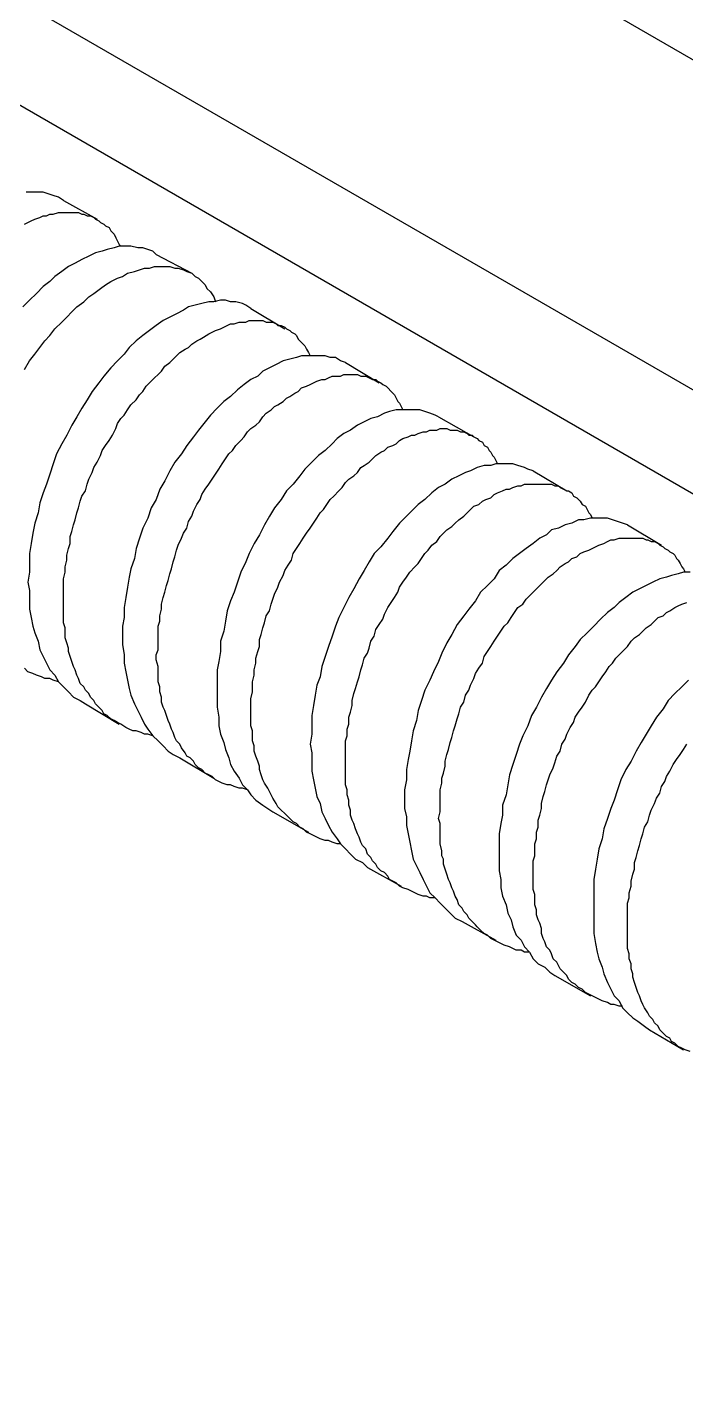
# Model space of a CAD drawing. Extents: x 23 to 317, y -101 to 289.
# Drawn here: x 136.5 to 142.35, y 45.34 to 57.37 of the extents above; entities that cross this region are included whole.
import ezdxf

# ---------------------------------------------------------------- set-up
doc = ezdxf.new("R2010")
doc.units = 0
doc.layers.get('0').update_dxf_attribs({"linetype": 'CONTINUOUS'})

msp = doc.modelspace()

# ---------------------------------------------------------------- linework, layer by layer
at = {"color": 7}
for points in [[(127.037483, 65.963548), (162.608863, 45.431208)], [(128.16316, 62.376392), (160.072338, 43.960323)], [(128.16316, 61.460842), (159.261851, 43.495044)], [(136.823365, 55.832459), (136.778338, 55.862477), (136.733311, 55.877486), (136.688284, 55.892495), (136.643257, 55.907504), (136.59823, 55.907504), (136.538194, 55.907504), (136.493166, 55.907504)], [(136.478157, 55.622333), (136.508176, 55.637342), (136.538194, 55.652351), (136.568212, 55.66736), (136.613239, 55.682369), (136.643257, 55.697378), (136.673275, 55.697378), (136.703293, 55.712387), (136.733311, 55.712387), (136.778338, 55.727396), (136.808356, 55.727396), (136.838374, 55.727396), (136.868392, 55.727396), (136.89841, 55.727396), (136.928428, 55.727396), (136.958446, 55.727396), (136.988464, 55.712387), (137.003473, 55.712387), (137.033491, 55.697378), (137.063509, 55.697378), (137.093527, 55.682369), (137.108536, 55.66736), (137.138554, 55.652351), (137.153563, 55.637342), (137.183581, 55.622333), (137.19859, 55.607324), (137.228609, 55.592315), (137.243618, 55.562297), (137.258627, 55.547288), (137.273636, 55.532279), (137.288645, 55.502261), (137.303654, 55.472242), (137.318663, 55.442224), (137.333672, 55.427215)], [(136.823365, 55.832459), (137.123545, 55.66736)], [(137.648861, 55.35217), (137.618843, 55.382188), (137.573816, 55.397197), (137.528789, 55.412206), (137.483762, 55.412206), (137.423726, 55.427215), (137.378699, 55.427215), (137.318663, 55.427215), (137.273636, 55.412206), (137.213599, 55.397197), (137.168572, 55.382188), (137.108536, 55.367179), (137.0485, 55.337161), (136.988464, 55.307143), (136.928428, 55.277125), (136.868392, 55.247107), (136.808356, 55.20208), (136.74832, 55.157053), (136.703293, 55.112026), (136.643257, 55.066999), (136.583221, 55.006963), (136.523185, 54.946927), (136.463148, 54.886891)], [(136.478157, 54.331557), (136.523185, 54.406602), (136.568212, 54.466638), (136.613239, 54.526674), (136.658266, 54.58671), (136.703293, 54.631737), (136.74832, 54.691773), (136.808356, 54.751809), (136.853383, 54.796837), (136.89841, 54.841864), (136.943437, 54.886891), (137.003473, 54.931918), (137.0485, 54.976945), (137.093527, 55.006963), (137.153563, 55.05199), (137.19859, 55.082008), (137.243618, 55.112026), (137.303654, 55.142044), (137.348681, 55.157053), (137.393708, 55.187071), (137.453744, 55.20208), (137.498771, 55.217089), (137.543798, 55.232098), (137.588825, 55.232098), (137.633852, 55.247107), (137.678879, 55.247107), (137.723906, 55.247107), (137.768933, 55.247107), (137.81396, 55.232098), (137.843978, 55.232098), (137.889005, 55.217089), (137.919023, 55.20208), (137.964051, 55.187071), (137.994069, 55.157053), (138.024087, 55.142044), (138.054105, 55.112026), (138.084123, 55.082008), (138.099132, 55.05199), (138.12915, 55.021972), (138.159168, 54.976945), (138.174177, 54.931918)], [(137.648861, 55.35217), (137.964051, 55.187071)], [(138.489366, 54.871882), (138.444339, 54.9019), (138.414321, 54.916909), (138.354285, 54.931918), (138.309258, 54.931918), (138.264231, 54.946927), (138.219204, 54.946927), (138.159168, 54.931918), (138.114141, 54.931918), (138.054105, 54.916909), (137.994069, 54.9019), (137.934032, 54.886891), (137.889005, 54.856873), (137.828969, 54.826855), (137.768933, 54.796837), (137.708897, 54.766819), (137.648861, 54.721791), (137.588825, 54.676764), (137.528789, 54.631737), (137.468753, 54.58671), (137.408717, 54.526674), (137.36369, 54.466638), (137.303654, 54.406602), (137.243618, 54.346566), (137.183581, 54.271521), (137.138554, 54.211485), (137.078518, 54.13644), (137.033491, 54.061395), (136.988464, 53.986349), (136.943437, 53.911304), (136.89841, 53.836259), (136.853383, 53.746205), (136.808356, 53.67116), (136.763329, 53.581106), (136.733311, 53.491052), (136.703293, 53.400998), (136.673275, 53.310943), (136.643257, 53.235898), (136.613239, 53.145844), (136.59823, 53.05579), (136.568212, 52.965736), (136.553203, 52.875682), (136.538194, 52.785628), (136.523185, 52.695574), (136.523185, 52.620529), (136.523185, 52.530474), (136.508176, 52.44042), (136.523185, 52.365375), (136.523185, 52.29033), (136.523185, 52.200276), (136.538194, 52.125231), (136.553203, 52.050186), (136.568212, 51.99015), (136.59823, 51.915105), (136.613239, 51.840059), (136.643257, 51.780023), (136.673275, 51.719987), (136.703293, 51.659951), (136.74832, 51.614924), (136.778338, 51.554888), (136.823365, 51.509861), (136.868392, 51.464834), (136.913419, 51.419807), (136.973455, 51.389789), (137.018482, 51.359771)], [(138.489366, 54.871882), (138.789547, 54.691773)], [(137.618843, 51.074599), (137.573816, 51.089608), (137.543798, 51.089608), (137.51378, 51.104617), (137.468753, 51.119626), (137.438735, 51.119626), (137.408717, 51.134635), (137.378699, 51.149644), (137.333672, 51.179663), (137.303654, 51.194672), (137.273636, 51.209681), (137.243618, 51.22469), (137.213599, 51.254708), (137.183581, 51.269717), (137.168572, 51.299735), (137.138554, 51.329753), (137.108536, 51.359771), (137.093527, 51.389789), (137.063509, 51.419807), (137.0485, 51.449825), (137.018482, 51.479843), (137.003473, 51.509861), (136.973455, 51.539879), (136.958446, 51.584906), (136.943437, 51.614924), (136.928428, 51.659951), (136.913419, 51.689969), (136.89841, 51.734996), (136.883401, 51.780023), (136.868392, 51.82505), (136.868392, 51.855068), (136.853383, 51.900096), (136.838374, 51.945123), (136.838374, 51.99015), (136.838374, 52.035177), (136.823365, 52.080204), (136.823365, 52.125231), (136.823365, 52.185267), (136.823365, 52.230294), (136.823365, 52.275321), (136.823365, 52.320348), (136.823365, 52.380384), (136.823365, 52.425411), (136.823365, 52.470438), (136.838374, 52.530474), (136.838374, 52.575501), (136.853383, 52.635538), (136.853383, 52.680565), (136.868392, 52.740601), (136.883401, 52.785628), (136.883401, 52.845664), (136.89841, 52.890691), (136.913419, 52.950727), (136.928428, 52.995754), (136.943437, 53.05579), (136.958446, 53.100817), (136.973455, 53.160853), (136.988464, 53.20588), (137.018482, 53.250907), (137.033491, 53.310943), (137.0485, 53.355971), (137.078518, 53.416007), (137.093527, 53.461034), (137.123545, 53.506061), (137.153563, 53.566097), (137.168572, 53.611124), (137.19859, 53.656151), (137.228609, 53.701178), (137.258627, 53.746205), (137.288645, 53.806241), (137.303654, 53.851268), (137.333672, 53.896295), (137.36369, 53.926313), (137.393708, 53.97134), (137.423726, 54.016367), (137.468753, 54.061395), (137.498771, 54.106422), (137.528789, 54.13644), (137.558807, 54.181467), (137.588825, 54.211485), (137.633852, 54.256512), (137.66387, 54.28653), (137.693888, 54.316548), (137.723906, 54.361575), (137.768933, 54.391593), (137.798951, 54.421611), (137.828969, 54.451629), (137.858987, 54.481647), (137.904014, 54.511665), (137.934032, 54.526674), (137.964051, 54.556692), (138.009078, 54.58671), (138.039096, 54.601719), (138.069114, 54.616728), (138.114141, 54.646746), (138.144159, 54.661755), (138.174177, 54.676764), (138.219204, 54.691773), (138.249222, 54.706782), (138.27924, 54.721791), (138.309258, 54.7368), (138.339276, 54.7368), (138.384303, 54.751809), (138.414321, 54.751809), (138.444339, 54.751809), (138.474357, 54.766819), (138.504375, 54.766819), (138.534393, 54.766819), (138.564411, 54.766819), (138.594429, 54.766819), (138.624447, 54.751809), (138.654466, 54.751809), (138.684484, 54.751809), (138.714502, 54.7368), (138.729511, 54.721791), (138.759529, 54.721791), (138.789547, 54.706782), (138.804556, 54.691773), (138.834574, 54.676764), (138.849583, 54.661755), (138.879601, 54.646746), (138.89461, 54.631737), (138.909619, 54.601719), (138.924628, 54.58671), (138.954646, 54.556692), (138.969655, 54.541683), (138.984664, 54.511665), (138.999673, 54.481647), (139.014682, 54.451629)], [(139.329871, 54.391593), (139.284844, 54.406602), (139.239817, 54.43662), (139.19479, 54.43662), (139.149763, 54.451629), (139.104736, 54.451629), (139.0447, 54.451629), (138.999673, 54.451629), (138.939637, 54.451629), (138.89461, 54.43662), (138.834574, 54.421611), (138.774538, 54.406602), (138.714502, 54.376584), (138.654466, 54.346566), (138.594429, 54.316548), (138.549402, 54.271521), (138.489366, 54.241503), (138.42933, 54.196476), (138.369294, 54.151449), (138.309258, 54.091413), (138.249222, 54.046386), (138.189186, 53.986349), (138.12915, 53.926313), (138.084123, 53.866277), (138.024087, 53.791232), (137.97906, 53.731196), (137.919023, 53.656151), (137.873996, 53.581106), (137.81396, 53.506061), (137.768933, 53.431016), (137.723906, 53.340962), (137.678879, 53.265916), (137.648861, 53.175862), (137.603834, 53.100817), (137.573816, 53.010763), (137.528789, 52.920709), (137.498771, 52.830655), (137.468753, 52.740601), (137.453744, 52.650547), (137.423726, 52.560492), (137.408717, 52.485447), (137.393708, 52.395393), (137.378699, 52.305339), (137.36369, 52.215285), (137.36369, 52.125231), (137.348681, 52.050186), (137.348681, 51.960132), (137.348681, 51.885087), (137.36369, 51.795032), (137.36369, 51.719987), (137.378699, 51.644942), (137.393708, 51.569897), (137.408717, 51.494852), (137.423726, 51.434816), (137.453744, 51.359771), (137.483762, 51.299735), (137.51378, 51.239699), (137.543798, 51.179663), (137.573816, 51.134635), (137.618843, 51.074599), (137.66387, 51.029572), (137.708897, 50.984545), (137.753924, 50.939518), (137.798951, 50.9095), (137.858987, 50.879482)], [(139.329871, 54.391593), (139.630052, 54.211485)], [(138.459348, 50.594311), (138.414321, 50.60932), (138.384303, 50.60932), (138.339276, 50.624329), (138.309258, 50.639338), (138.27924, 50.639338), (138.234213, 50.654347), (138.204195, 50.669356), (138.174177, 50.684365), (138.144159, 50.714383), (138.114141, 50.729392), (138.084123, 50.744401), (138.054105, 50.774419), (138.024087, 50.789428), (137.994069, 50.819446), (137.97906, 50.849464), (137.949042, 50.879482), (137.919023, 50.894491), (137.904014, 50.924509), (137.873996, 50.969536), (137.858987, 50.999554), (137.828969, 51.029572), (137.81396, 51.05959), (137.798951, 51.104617), (137.783942, 51.134635), (137.768933, 51.179663), (137.753924, 51.209681), (137.738915, 51.254708), (137.723906, 51.299735), (137.708897, 51.329753), (137.693888, 51.37478), (137.693888, 51.419807), (137.678879, 51.464834), (137.678879, 51.509861), (137.66387, 51.554888), (137.66387, 51.599915), (137.66387, 51.644942), (137.66387, 51.689969), (137.648861, 51.750005), (137.648861, 51.795032), (137.66387, 51.840059), (137.66387, 51.885087), (137.66387, 51.945123), (137.66387, 51.99015), (137.66387, 52.050186), (137.678879, 52.095213), (137.678879, 52.14024), (137.693888, 52.200276), (137.693888, 52.245303), (137.708897, 52.305339), (137.723906, 52.350366), (137.738915, 52.410402), (137.753924, 52.455429), (137.768933, 52.515465), (137.783942, 52.560492), (137.798951, 52.620529), (137.81396, 52.665556), (137.828969, 52.725592), (137.843978, 52.770619), (137.873996, 52.830655), (137.889005, 52.875682), (137.919023, 52.920709), (137.934032, 52.980745), (137.964051, 53.025772), (137.97906, 53.070799), (138.009078, 53.130835), (138.039096, 53.175862), (138.054105, 53.220889), (138.084123, 53.265916), (138.114141, 53.310943), (138.144159, 53.355971), (138.174177, 53.400998), (138.204195, 53.446025), (138.234213, 53.491052), (138.264231, 53.536079), (138.294249, 53.581106), (138.324267, 53.611124), (138.354285, 53.656151), (138.399312, 53.701178), (138.42933, 53.731196), (138.459348, 53.776223), (138.489366, 53.806241), (138.534393, 53.836259), (138.564411, 53.866277), (138.594429, 53.911304), (138.624447, 53.941322), (138.669475, 53.97134), (138.699493, 54.001358), (138.729511, 54.016367), (138.774538, 54.046386), (138.804556, 54.076404), (138.834574, 54.091413), (138.879601, 54.121431), (138.909619, 54.13644), (138.939637, 54.166458), (138.984664, 54.181467), (139.014682, 54.196476), (139.0447, 54.211485), (139.074718, 54.226494), (139.119745, 54.241503), (139.149763, 54.241503), (139.179781, 54.256512), (139.209799, 54.271521), (139.239817, 54.271521), (139.284844, 54.271521), (139.314862, 54.28653), (139.34488, 54.28653), (139.374899, 54.28653), (139.404917, 54.28653), (139.434935, 54.28653), (139.464953, 54.271521), (139.494971, 54.271521), (139.50998, 54.271521), (139.539998, 54.256512), (139.570016, 54.241503), (139.600034, 54.241503), (139.615043, 54.226494), (139.645061, 54.211485), (139.66007, 54.196476), (139.690088, 54.181467), (139.705097, 54.166458), (139.735115, 54.13644), (139.750124, 54.121431), (139.765133, 54.106422), (139.780142, 54.076404), (139.795151, 54.046386), (139.81016, 54.031376), (139.825169, 54.001358), (139.840178, 53.97134)], [(140.155368, 53.911304), (140.12535, 53.926313), (140.080322, 53.941322), (140.035295, 53.956331), (139.990268, 53.97134), (139.930232, 53.97134), (139.885205, 53.97134), (139.840178, 53.97134), (139.780142, 53.97134), (139.720106, 53.956331), (139.675079, 53.941322), (139.615043, 53.911304), (139.555007, 53.896295), (139.494971, 53.866277), (139.434935, 53.836259), (139.374899, 53.791232), (139.314862, 53.761214), (139.254826, 53.716187), (139.209799, 53.67116), (139.149763, 53.611124), (139.089727, 53.566097), (139.029691, 53.506061), (138.969655, 53.446025), (138.924628, 53.385989), (138.864592, 53.310943), (138.804556, 53.250907), (138.759529, 53.175862), (138.699493, 53.100817), (138.654466, 53.025772), (138.609438, 52.950727), (138.564411, 52.860673), (138.519384, 52.785628), (138.474357, 52.695574), (138.444339, 52.620529), (138.399312, 52.530474), (138.369294, 52.44042), (138.339276, 52.350366), (138.309258, 52.275321), (138.27924, 52.185267), (138.264231, 52.095213), (138.249222, 52.005159), (138.219204, 51.915105), (138.219204, 51.82505), (138.204195, 51.734996), (138.189186, 51.659951), (138.189186, 51.569897), (138.189186, 51.479843), (138.189186, 51.404798), (138.189186, 51.329753), (138.204195, 51.239699), (138.204195, 51.164654), (138.219204, 51.089608), (138.249222, 51.014563), (138.264231, 50.954527), (138.294249, 50.879482), (138.309258, 50.819446), (138.339276, 50.75941), (138.384303, 50.699374), (138.414321, 50.639338), (138.459348, 50.594311), (138.489366, 50.549284), (138.534393, 50.504257), (138.594429, 50.45923), (138.639456, 50.429211), (138.684484, 50.399193)], [(140.155368, 53.911304), (140.470557, 53.731196)], [(139.284844, 50.114022), (139.254826, 50.114022), (139.209799, 50.129031), (139.179781, 50.14404), (139.149763, 50.14404), (139.104736, 50.159049), (139.074718, 50.174058), (139.0447, 50.189067), (139.014682, 50.204076), (138.984664, 50.219085), (138.954646, 50.249103), (138.924628, 50.264112), (138.89461, 50.29413), (138.864592, 50.309139), (138.834574, 50.339157), (138.804556, 50.369175), (138.789547, 50.384184), (138.759529, 50.414202), (138.729511, 50.444221), (138.714502, 50.474239), (138.684484, 50.519266), (138.669475, 50.549284), (138.654466, 50.579302), (138.639456, 50.60932), (138.609438, 50.654347), (138.594429, 50.684365), (138.57942, 50.729392), (138.564411, 50.774419), (138.564411, 50.804437), (138.549402, 50.849464), (138.534393, 50.894491), (138.519384, 50.939518), (138.519384, 50.984545), (138.504375, 51.029572), (138.504375, 51.074599), (138.504375, 51.119626), (138.489366, 51.164654), (138.489366, 51.209681), (138.489366, 51.254708), (138.489366, 51.314744), (138.489366, 51.359771), (138.489366, 51.404798), (138.504375, 51.464834), (138.504375, 51.509861), (138.504375, 51.554888), (138.519384, 51.614924), (138.519384, 51.659951), (138.534393, 51.719987), (138.534393, 51.765014), (138.549402, 51.82505), (138.564411, 51.870077), (138.564411, 51.930114), (138.57942, 51.975141), (138.594429, 52.035177), (138.609438, 52.080204), (138.624447, 52.14024), (138.654466, 52.185267), (138.669475, 52.245303), (138.684484, 52.29033), (138.699493, 52.335357), (138.729511, 52.395393), (138.74452, 52.44042), (138.774538, 52.500456), (138.789547, 52.545483), (138.819565, 52.59051), (138.849583, 52.635538), (138.864592, 52.695574), (138.89461, 52.740601), (138.924628, 52.785628), (138.954646, 52.830655), (138.984664, 52.875682), (139.014682, 52.920709), (139.0447, 52.965736), (139.074718, 53.010763), (139.104736, 53.05579), (139.134754, 53.085808), (139.164772, 53.130835), (139.19479, 53.175862), (139.224808, 53.20588), (139.269835, 53.250907), (139.299853, 53.280925), (139.329871, 53.325953), (139.359889, 53.355971), (139.404917, 53.385989), (139.434935, 53.416007), (139.464953, 53.461034), (139.494971, 53.476043), (139.539998, 53.506061), (139.570016, 53.536079), (139.600034, 53.566097), (139.645061, 53.596115), (139.675079, 53.611124), (139.705097, 53.641142), (139.750124, 53.656151), (139.780142, 53.67116), (139.81016, 53.701178), (139.840178, 53.716187), (139.885205, 53.731196), (139.915223, 53.746205), (139.945241, 53.746205), (139.975259, 53.761214), (140.020286, 53.776223), (140.050304, 53.776223), (140.080322, 53.791232), (140.110341, 53.791232), (140.140359, 53.791232), (140.170377, 53.806241), (140.200395, 53.806241), (140.230413, 53.806241), (140.260431, 53.791232), (140.290449, 53.791232), (140.320467, 53.791232), (140.350485, 53.776223), (140.380503, 53.776223), (140.410521, 53.761214), (140.42553, 53.746205), (140.455548, 53.746205), (140.470557, 53.731196), (140.500575, 53.716187), (140.515584, 53.701178), (140.545602, 53.686169), (140.560611, 53.656151), (140.590629, 53.641142), (140.605638, 53.611124), (140.620647, 53.596115), (140.635656, 53.566097), (140.650665, 53.551088), (140.665674, 53.52107), (140.680683, 53.491052)], [(140.995873, 53.431016), (140.950846, 53.446025), (140.920828, 53.461034), (140.860792, 53.476043), (140.815765, 53.491052), (140.770737, 53.491052), (140.72571, 53.491052), (140.665674, 53.491052), (140.620647, 53.476043), (140.560611, 53.476043), (140.500575, 53.461034), (140.440539, 53.431016), (140.395512, 53.416007), (140.335476, 53.385989), (140.27544, 53.355971), (140.215404, 53.310943), (140.155368, 53.280925), (140.095332, 53.235898), (140.035295, 53.175862), (139.975259, 53.130835), (139.930232, 53.085808), (139.870196, 53.025772), (139.81016, 52.965736), (139.750124, 52.890691), (139.705097, 52.830655), (139.645061, 52.75561), (139.585025, 52.695574), (139.539998, 52.620529), (139.494971, 52.545483), (139.449944, 52.470438), (139.404917, 52.380384), (139.359889, 52.305339), (139.314862, 52.215285), (139.269835, 52.125231), (139.239817, 52.050186), (139.209799, 51.960132), (139.179781, 51.870077), (139.149763, 51.780023), (139.119745, 51.689969), (139.104736, 51.599915), (139.074718, 51.52487), (139.059709, 51.434816), (139.0447, 51.344762), (139.029691, 51.254708), (139.029691, 51.164654), (139.029691, 51.089608), (139.014682, 50.999554), (139.029691, 50.924509), (139.029691, 50.834455), (139.029691, 50.75941), (139.0447, 50.684365), (139.059709, 50.60932), (139.074718, 50.534275), (139.104736, 50.474239), (139.119745, 50.399193), (139.149763, 50.339157), (139.179781, 50.279121), (139.209799, 50.219085), (139.254826, 50.159049), (139.284844, 50.114022), (139.329871, 50.068995), (139.374899, 50.023968), (139.419926, 49.978941), (139.479962, 49.948923), (139.524989, 49.903896)], [(140.995873, 53.431016), (141.296053, 53.250907)], [(140.12535, 49.633733), (140.080322, 49.633733), (140.050304, 49.648742), (140.020286, 49.648742), (139.975259, 49.663751), (139.945241, 49.67876), (139.915223, 49.693769), (139.885205, 49.708778), (139.840178, 49.723788), (139.81016, 49.738797), (139.780142, 49.768815), (139.750124, 49.783824), (139.720106, 49.798833), (139.705097, 49.828851), (139.675079, 49.858869), (139.645061, 49.873878), (139.615043, 49.903896), (139.600034, 49.933914), (139.570016, 49.963932), (139.555007, 49.99395), (139.524989, 50.023968), (139.50998, 50.068995), (139.479962, 50.099013), (139.464953, 50.129031), (139.449944, 50.174058), (139.434935, 50.204076), (139.419926, 50.249103), (139.404917, 50.29413), (139.389908, 50.324148), (139.374899, 50.369175), (139.374899, 50.414202), (139.359889, 50.45923), (139.359889, 50.504257), (139.34488, 50.549284), (139.34488, 50.594311), (139.329871, 50.639338), (139.329871, 50.684365), (139.329871, 50.729392), (139.329871, 50.774419), (139.329871, 50.834455), (139.329871, 50.879482), (139.329871, 50.924509), (139.329871, 50.984545), (139.329871, 51.029572), (139.34488, 51.074599), (139.34488, 51.134635), (139.359889, 51.179663), (139.359889, 51.239699), (139.374899, 51.284726), (139.389908, 51.344762), (139.389908, 51.389789), (139.404917, 51.449825), (139.419926, 51.494852), (139.434935, 51.554888), (139.449944, 51.599915), (139.464953, 51.659951), (139.479962, 51.704978), (139.494971, 51.765014), (139.524989, 51.810041), (139.539998, 51.855068), (139.555007, 51.915105), (139.585025, 51.960132), (139.600034, 52.020168), (139.630052, 52.065195), (139.66007, 52.110222), (139.675079, 52.155249), (139.705097, 52.215285), (139.735115, 52.260312), (139.765133, 52.305339), (139.795151, 52.350366), (139.81016, 52.395393), (139.840178, 52.44042), (139.870196, 52.485447), (139.900214, 52.530474), (139.945241, 52.575501), (139.975259, 52.60552), (140.005277, 52.650547), (140.035295, 52.695574), (140.065313, 52.725592), (140.095332, 52.770619), (140.140359, 52.800637), (140.170377, 52.845664), (140.200395, 52.875682), (140.230413, 52.9057), (140.27544, 52.935718), (140.305458, 52.965736), (140.335476, 52.995754), (140.380503, 53.025772), (140.410521, 53.05579), (140.440539, 53.085808), (140.470557, 53.115826), (140.515584, 53.130835), (140.545602, 53.160853), (140.57562, 53.175862), (140.620647, 53.190871), (140.650665, 53.220889), (140.680683, 53.235898), (140.72571, 53.250907), (140.755728, 53.265916), (140.785746, 53.265916), (140.815765, 53.280925), (140.860792, 53.295934), (140.89081, 53.295934), (140.920828, 53.310943), (140.950846, 53.310943), (140.980864, 53.310943), (141.010882, 53.310943), (141.0409, 53.310943), (141.070918, 53.310943), (141.100936, 53.310943), (141.130954, 53.310943), (141.160972, 53.310943), (141.19099, 53.295934), (141.221008, 53.295934), (141.236017, 53.280925), (141.266035, 53.265916), (141.296053, 53.250907), (141.311062, 53.250907), (141.34108, 53.235898), (141.356089, 53.20588), (141.386107, 53.190871), (141.401116, 53.175862), (141.416125, 53.160853), (141.431134, 53.130835), (141.461152, 53.115826), (141.476161, 53.085808), (141.49117, 53.05579), (141.506179, 53.040781), (141.521188, 53.010763)], [(141.836378, 52.950727), (141.791351, 52.965736), (141.746324, 52.980745), (141.701297, 52.995754), (141.65627, 53.010763), (141.611243, 53.010763), (141.551207, 53.010763), (141.506179, 53.010763), (141.446143, 52.995754), (141.401116, 52.995754), (141.34108, 52.965736), (141.281044, 52.950727), (141.221008, 52.920709), (141.160972, 52.9057), (141.115945, 52.860673), (141.055909, 52.830655), (140.995873, 52.785628), (140.935837, 52.740601), (140.875801, 52.695574), (140.815765, 52.650547), (140.755728, 52.59051), (140.695692, 52.545483), (140.650665, 52.470438), (140.590629, 52.410402), (140.530593, 52.350366), (140.485566, 52.275321), (140.42553, 52.200276), (140.380503, 52.14024), (140.320467, 52.065195), (140.27544, 51.975141), (140.230413, 51.900096), (140.185386, 51.810041), (140.155368, 51.734996), (140.110341, 51.644942), (140.080322, 51.569897), (140.035295, 51.479843), (140.005277, 51.389789), (139.975259, 51.299735), (139.96025, 51.209681), (139.930232, 51.119626), (139.915223, 51.029572), (139.900214, 50.939518), (139.885205, 50.864473), (139.870196, 50.774419), (139.870196, 50.684365), (139.855187, 50.594311), (139.855187, 50.519266), (139.855187, 50.429211), (139.870196, 50.354166), (139.870196, 50.279121), (139.885205, 50.204076), (139.900214, 50.129031), (139.915223, 50.053986), (139.930232, 49.978941), (139.96025, 49.918905), (139.990268, 49.858869), (140.020286, 49.798833), (140.050304, 49.738797), (140.080322, 49.67876), (140.12535, 49.633733), (140.170377, 49.588706), (140.215404, 49.543679), (140.260431, 49.498652), (140.305458, 49.453625), (140.365494, 49.423607)], [(141.836378, 52.950727), (142.136558, 52.770619)], [(140.965855, 49.153445), (140.920828, 49.153445), (140.89081, 49.168454), (140.845783, 49.168454), (140.815765, 49.183463), (140.785746, 49.198472), (140.740719, 49.213481), (140.710701, 49.22849), (140.680683, 49.243499), (140.650665, 49.258508), (140.620647, 49.273517), (140.590629, 49.303535), (140.560611, 49.318544), (140.530593, 49.348562), (140.500575, 49.37858), (140.485566, 49.393589), (140.455548, 49.423607), (140.42553, 49.453625), (140.410521, 49.483643), (140.380503, 49.513661), (140.365494, 49.543679), (140.335476, 49.573697), (140.320467, 49.618724), (140.305458, 49.648742), (140.290449, 49.693769), (140.27544, 49.723788), (140.260431, 49.768815), (140.245422, 49.798833), (140.230413, 49.84386), (140.215404, 49.888887), (140.200395, 49.933914), (140.200395, 49.978941), (140.185386, 50.008959), (140.185386, 50.053986), (140.170377, 50.114022), (140.170377, 50.159049), (140.170377, 50.204076), (140.170377, 50.249103), (140.170377, 50.29413), (140.155368, 50.339157), (140.170377, 50.399193), (140.170377, 50.444221), (140.170377, 50.489248), (140.170377, 50.549284), (140.170377, 50.594311), (140.185386, 50.654347), (140.185386, 50.699374), (140.200395, 50.744401), (140.215404, 50.804437), (140.215404, 50.849464), (140.230413, 50.9095), (140.245422, 50.954527), (140.260431, 51.014563), (140.27544, 51.05959), (140.290449, 51.119626), (140.305458, 51.164654), (140.320467, 51.22469), (140.335476, 51.269717), (140.350485, 51.329753), (140.380503, 51.37478), (140.395512, 51.434816), (140.42553, 51.479843), (140.440539, 51.52487), (140.470557, 51.584906), (140.485566, 51.629933), (140.515584, 51.67496), (140.545602, 51.719987), (140.560611, 51.780023), (140.590629, 51.82505), (140.620647, 51.870077), (140.650665, 51.915105), (140.680683, 51.960132), (140.710701, 52.005159), (140.740719, 52.050186), (140.770737, 52.080204), (140.800755, 52.125231), (140.830774, 52.170258), (140.860792, 52.215285), (140.905819, 52.245303), (140.935837, 52.29033), (140.965855, 52.320348), (140.995873, 52.350366), (141.0409, 52.395393), (141.070918, 52.425411), (141.100936, 52.455429), (141.130954, 52.485447), (141.175981, 52.515465), (141.205999, 52.545483), (141.236017, 52.575501), (141.281044, 52.60552), (141.311062, 52.620529), (141.34108, 52.650547), (141.386107, 52.665556), (141.416125, 52.695574), (141.446143, 52.710583), (141.49117, 52.725592), (141.521188, 52.740601), (141.551207, 52.75561), (141.581225, 52.770619), (141.626252, 52.785628), (141.65627, 52.800637), (141.686288, 52.815646), (141.716306, 52.815646), (141.761333, 52.830655), (141.791351, 52.830655), (141.821369, 52.830655), (141.851387, 52.830655), (141.881405, 52.830655), (141.911423, 52.830655), (141.941441, 52.830655), (141.971459, 52.830655), (142.001477, 52.815646), (142.016486, 52.815646), (142.046504, 52.800637), (142.076522, 52.800637), (142.10654, 52.785628), (142.121549, 52.770619), (142.151567, 52.75561), (142.166576, 52.740601), (142.196594, 52.725592), (142.211603, 52.710583), (142.241621, 52.695574), (142.256631, 52.680565), (142.27164, 52.650547), (142.286649, 52.635538), (142.301658, 52.60552), (142.316667, 52.575501), (142.331676, 52.560492), (142.346685, 52.530474)], [(142.391712, 52.530474), (142.331676, 52.530474), (142.286649, 52.515465), (142.226612, 52.500456), (142.181585, 52.485447), (142.121549, 52.470438), (142.061513, 52.44042), (142.001477, 52.410402), (141.941441, 52.380384), (141.881405, 52.350366), (141.821369, 52.305339), (141.761333, 52.260312), (141.716306, 52.215285), (141.65627, 52.170258), (141.596234, 52.110222), (141.536198, 52.050186), (141.476161, 51.99015), (141.416125, 51.930114), (141.371098, 51.870077), (141.311062, 51.795032), (141.266035, 51.719987), (141.205999, 51.644942), (141.160972, 51.569897), (141.115945, 51.494852), (141.070918, 51.419807), (141.025891, 51.329753), (140.980864, 51.254708), (140.950846, 51.164654), (140.905819, 51.074599), (140.875801, 50.999554), (140.845783, 50.9095), (140.815765, 50.819446), (140.785746, 50.729392), (140.770737, 50.639338), (140.755728, 50.549284), (140.72571, 50.45923), (140.72571, 50.369175), (140.710701, 50.29413), (140.695692, 50.204076), (140.695692, 50.114022), (140.695692, 50.038977), (140.695692, 49.948923), (140.695692, 49.873878), (140.710701, 49.798833), (140.710701, 49.723788), (140.72571, 49.648742), (140.755728, 49.573697), (140.770737, 49.498652), (140.800755, 49.438616), (140.815765, 49.37858), (140.845783, 49.303535), (140.89081, 49.258508), (140.920828, 49.198472), (140.965855, 49.153445), (140.995873, 49.093409), (141.0409, 49.048382), (141.100936, 49.018364), (141.145963, 48.973336), (141.19099, 48.943318)], [(141.791351, 48.673156), (141.761333, 48.673156), (141.716306, 48.688165), (141.686288, 48.688165), (141.65627, 48.703174), (141.611243, 48.718183), (141.581225, 48.733192), (141.551207, 48.748201), (141.521188, 48.76321), (141.49117, 48.778219), (141.461152, 48.793228), (141.431134, 48.823246), (141.401116, 48.838255), (141.371098, 48.868273), (141.34108, 48.883282), (141.311062, 48.9133), (141.296053, 48.943318), (141.266035, 48.973336), (141.236017, 49.003355), (141.221008, 49.033373), (141.205999, 49.063391), (141.175981, 49.093409), (141.160972, 49.138436), (141.145963, 49.168454), (141.115945, 49.198472), (141.100936, 49.243499), (141.085927, 49.273517), (141.070918, 49.318544), (141.070918, 49.363571), (141.055909, 49.408598), (141.0409, 49.438616), (141.025891, 49.483643), (141.025891, 49.52867), (141.010882, 49.573697), (141.010882, 49.618724), (141.010882, 49.663751), (140.995873, 49.708778), (140.995873, 49.768815), (140.995873, 49.813842), (140.995873, 49.858869), (140.995873, 49.903896), (140.995873, 49.963932), (141.010882, 50.008959), (141.010882, 50.053986), (141.010882, 50.114022), (141.025891, 50.159049), (141.025891, 50.219085), (141.0409, 50.264112), (141.0409, 50.324148), (141.055909, 50.369175), (141.070918, 50.429211), (141.070918, 50.474239), (141.085927, 50.534275), (141.100936, 50.579302), (141.115945, 50.639338), (141.130954, 50.684365), (141.145963, 50.729392), (141.175981, 50.789428), (141.19099, 50.834455), (141.205999, 50.894491), (141.236017, 50.939518), (141.251026, 50.999554), (141.281044, 51.044581), (141.296053, 51.089608), (141.326071, 51.149644), (141.356089, 51.194672), (141.371098, 51.239699), (141.401116, 51.284726), (141.431134, 51.329753), (141.461152, 51.37478), (141.49117, 51.434816), (141.521188, 51.479843), (141.551207, 51.509861), (141.581225, 51.554888), (141.611243, 51.599915), (141.641261, 51.644942), (141.671279, 51.689969), (141.701297, 51.719987), (141.731315, 51.765014), (141.761333, 51.795032), (141.80636, 51.840059), (141.836378, 51.870077), (141.866396, 51.915105), (141.896414, 51.945123), (141.941441, 51.975141), (141.971459, 52.005159), (142.001477, 52.035177), (142.046504, 52.065195), (142.076522, 52.095213), (142.10654, 52.125231), (142.151567, 52.14024), (142.181585, 52.170258), (142.211603, 52.185267), (142.256631, 52.215285), (142.286649, 52.230294), (142.316667, 52.245303), (142.361694, 52.260312)], [(136.778338, 51.554888), (136.733311, 51.569897), (136.703293, 51.584906), (136.658266, 51.584906), (136.628248, 51.599915), (136.583221, 51.614924), (136.553203, 51.629933), (136.508176, 51.644942), (136.478157, 51.67496)], [(142.376703, 51.569897), (142.316667, 51.509861), (142.256631, 51.449825), (142.196594, 51.389789), (142.151567, 51.314744), (142.091531, 51.239699), (142.046504, 51.164654), (142.001477, 51.089608), (141.95645, 51.014563), (141.911423, 50.939518), (141.866396, 50.849464), (141.821369, 50.774419), (141.776342, 50.684365), (141.746324, 50.594311), (141.716306, 50.504257), (141.686288, 50.429211), (141.65627, 50.339157), (141.626252, 50.249103), (141.611243, 50.159049), (141.581225, 50.068995), (141.566216, 49.978941), (141.551207, 49.888887), (141.536198, 49.798833), (141.536198, 49.723788), (141.536198, 49.633733), (141.536198, 49.558688), (141.536198, 49.468634), (141.536198, 49.393589), (141.536198, 49.318544), (141.551207, 49.22849), (141.566216, 49.153445), (141.581225, 49.093409), (141.611243, 49.018364), (141.626252, 48.958327), (141.65627, 48.883282), (141.686288, 48.823246), (141.716306, 48.76321), (141.761333, 48.718183), (141.791351, 48.658147), (141.836378, 48.61312), (141.881405, 48.568093), (141.926432, 48.538075), (141.986468, 48.493048), (142.031495, 48.46303)], [(137.018482, 51.359771), (137.318663, 51.179663)], [(142.391712, 48.267912), (142.346685, 48.282922), (142.316667, 48.297931), (142.286649, 48.31294), (142.256631, 48.342958), (142.226612, 48.357967), (142.211603, 48.387985), (142.181585, 48.402994), (142.151567, 48.433012), (142.121549, 48.46303), (142.10654, 48.493048), (142.076522, 48.523066), (142.061513, 48.553084), (142.031495, 48.583102), (142.016486, 48.61312), (141.986468, 48.658147), (141.971459, 48.688165), (141.95645, 48.718183), (141.941441, 48.76321), (141.926432, 48.793228), (141.911423, 48.838255), (141.896414, 48.883282), (141.881405, 48.928309), (141.881405, 48.958327), (141.866396, 49.003355), (141.866396, 49.048382), (141.851387, 49.093409), (141.851387, 49.138436), (141.836378, 49.183463), (141.836378, 49.243499), (141.836378, 49.288526), (141.836378, 49.333553), (141.836378, 49.37858), (141.836378, 49.438616), (141.836378, 49.483643), (141.836378, 49.52867), (141.836378, 49.588706), (141.851387, 49.633733), (141.851387, 49.67876), (141.866396, 49.738797), (141.866396, 49.783824), (141.881405, 49.84386), (141.896414, 49.888887), (141.896414, 49.948923), (141.911423, 49.99395), (141.926432, 50.053986), (141.941441, 50.099013), (141.95645, 50.159049), (141.971459, 50.204076), (141.986468, 50.264112), (142.016486, 50.309139), (142.031495, 50.369175), (142.046504, 50.414202), (142.076522, 50.474239), (142.091531, 50.519266), (142.121549, 50.564293), (142.136558, 50.624329), (142.166576, 50.669356), (142.181585, 50.714383), (142.211603, 50.75941), (142.241621, 50.819446), (142.27164, 50.864473), (142.301658, 50.9095), (142.331676, 50.954527), (142.361694, 50.999554)], [(137.858987, 50.879482), (138.159168, 50.699374)], [(138.684484, 50.399193), (138.999673, 50.219085)], [(139.524989, 49.903896), (139.825169, 49.738797)], [(140.365494, 49.423607), (140.665674, 49.258508)], [(141.19099, 48.943318), (141.506179, 48.76321)], [(142.031495, 48.46303), (142.331676, 48.282922)]]:
    msp.add_lwpolyline(points, dxfattribs=at)

doc.saveas('drawing.dxf')
